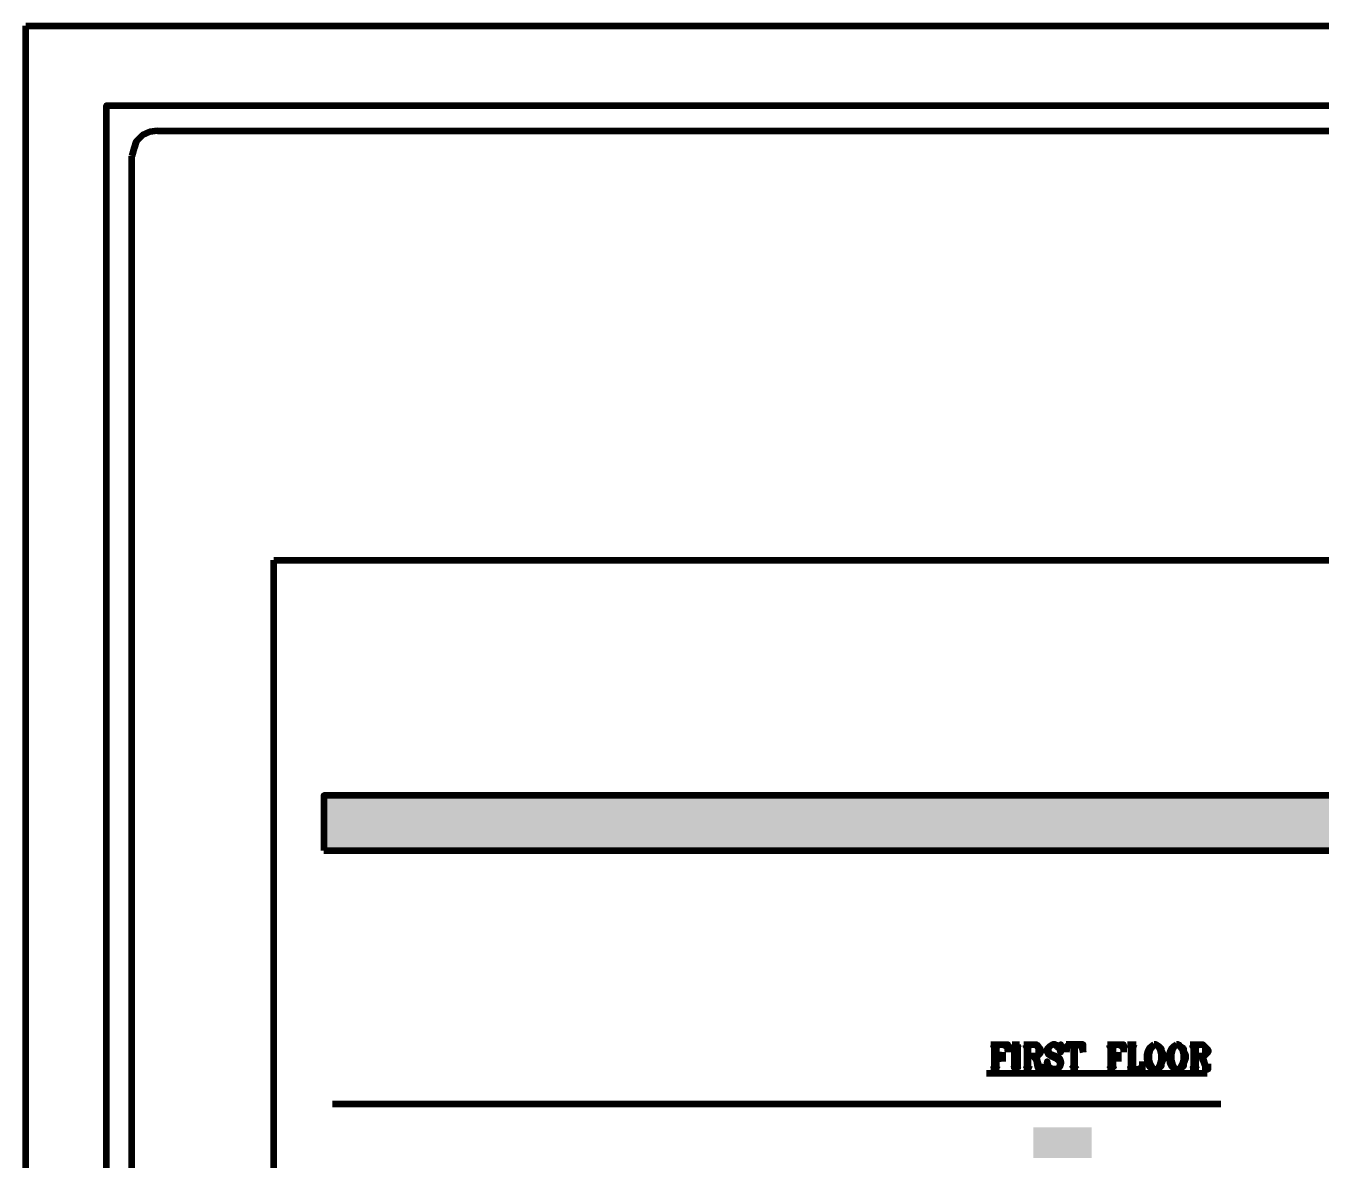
# Model space of a CAD drawing. Header units: inches. Extents: x 16 to 776, y 37 to 575.
# Drawn here: x 15.8 to 219.2, y 396.7 to 574.8 of the extents above; entities that cross this region are included whole.
import ezdxf

# ---------------------------------------------------------------- set-up
doc = ezdxf.new("R2010")
doc.units = ezdxf.units.IN
doc.header["$MEASUREMENT"] = 0
for name, color, linetype, lineweight in [('H', 7, 'CONTINUOUS', 100), ('P', 250, 'CONTINUOUS', 100), ('Text', 250, 'CONTINUOUS', 100)]:
    doc.layers.add(name, color=color, linetype=linetype, lineweight=lineweight)
doc.styles.get("Standard").update_dxf_attribs({"font": 'txt', "width": 0.75})

msp = doc.modelspace()

# ---------------------------------------------------------------- hatches: boundary and pattern name
at = {"layer": 'H', "linetype": 'Continuous'}
for points in [[(62.67, 445.17), (260.5, 445.17), (62.67, 453.83)], [(260.5, 445.17), (62.67, 453.83), (260.5, 453.83)], [(174.17, 396.83), (183.33, 396.83), (174.17, 401.67)], [(183.33, 396.83), (183.33, 401.67), (174.17, 401.67)]]:
    msp.add_hatch(color=7, dxfattribs=at).paths.add_polyline_path(points)

# ---------------------------------------------------------------- linework, layer by layer
at = {"layer": 'P', "color": 0, "linetype": 'Continuous'}
for points in [[(15.83, 574.83), (776, 574.83), (776, 37.33), (15.83, 37.33), (15.83, 574.83)], [(28.5, 49.83), (28.5, 562.33), (763.33, 562.33), (763.33, 49.83), (28.5, 49.83)], [(36.5, 558.33), (35.33, 558.17), (34.17, 557.67), (33.17, 556.67), (32.83, 555.67), (32.5, 554.33)], [(36.5, 558.33), (755.5, 558.33)], [(32.5, 57.67), (32.5, 554.33)], [(54.83, 490.83), (413.33, 490.83), (413.33, 96.17), (54.83, 96.17), (54.83, 490.83)], [(167.5, 414.67), (170.17, 414.67), (170.17, 413.5)], [(167.83, 414.67), (168, 414.33)], [(167.83, 414.67), (168, 414.17)], [(168, 414.67), (168, 410.83)], [(168.17, 414.33), (168.17, 411)], [(168.33, 414.67), (168.33, 410.83)], [(168.5, 414.67), (168.33, 414.17)], [(168.67, 414.67), (168.33, 414.33)], [(169.33, 413), (168.67, 412.83), (169.33, 412.67)], [(169.33, 413.17), (169, 412.83), (169.33, 412.5)], [(169.33, 413.5), (169.17, 412.83), (169.33, 412)], [(169.33, 414.67), (170.17, 414.33)], [(169.33, 413.5), (169.33, 412)], [(169.67, 414.67), (170.17, 414.17)], [(169.83, 414.67), (170.17, 414)], [(170, 414.67), (170.17, 413.5)], [(170.83, 414.67), (172, 414.67)], [(170.83, 414.67), (171.17, 414.33)], [(171.17, 414.67), (171.17, 410.83)], [(171.17, 414.67), (171.17, 414.17)], [(171.33, 414.33), (171.33, 411)], [(171.67, 414.67), (171.67, 410.83)], [(171.67, 414.67), (171.67, 414.17)], [(171.83, 414.67), (171.67, 414.33)], [(172.67, 414.67), (174.67, 414.67), (175, 414.33), (175.17, 414.17), (175.33, 413.83), (175.33, 413.5), (175.17, 413.17), (175, 413), (174.67, 412.83), (173.33, 412.83)], [(172.83, 414.67), (173.17, 414.33)], [(173, 414.67), (173.17, 414.17)], [(173.17, 414.67), (173.17, 410.83)], [(173.33, 414.67), (173.33, 410.83)], [(173.67, 414.67), (173.33, 414.17)], [(173.83, 414.67), (173.33, 414.33)], [(173.33, 414.33), (173.33, 411)], [(174.67, 414.67), (174.83, 414.33), (175, 414), (175, 413.33), (174.83, 413), (174.67, 412.83)], [(175, 414.17), (175.17, 413.83), (175.17, 413.5), (175, 413.17)], [(178.33, 414), (178.5, 414.67), (178.5, 413.5), (178.33, 414), (178, 414.33), (177.67, 414.67), (177.17, 414.67), (176.67, 414.33), (176.33, 414), (176.33, 413.5), (176.5, 413.17), (177, 412.83), (177.83, 412.5), (178.17, 412.17), (178.33, 412), (178.33, 411.33), (178.17, 411)], [(176.67, 414.33), (176.5, 414), (176.5, 413.67), (176.67, 413.33), (177, 413.17), (177.83, 412.83), (178.33, 412.5), (178.5, 412), (178.5, 411.67), (178.33, 411.17), (178.17, 411), (177.67, 410.83), (177.17, 410.83), (176.83, 411), (176.5, 411.33), (176.33, 412), (176.33, 410.83), (176.5, 411.33)], [(176.5, 413.5), (176.67, 413.17), (177, 413), (177.83, 412.67), (178.17, 412.5), (178.33, 412)], [(179.33, 414.67), (179.33, 413.5)], [(182, 413.5), (182, 414.67), (179.33, 414.67)], [(179.5, 414.67), (179.33, 413.5)], [(179.67, 414.67), (179.33, 414)], [(179.83, 414.67), (179.33, 414.17)], [(180.17, 414.67), (179.33, 414.33)], [(180.5, 414.67), (180.5, 410.83)], [(180.67, 414.67), (180.67, 410.83)], [(180.67, 414.33), (180.67, 411)], [(181, 414.67), (182, 414.33)], [(181.5, 414.67), (182, 414.17)], [(181.5, 414.67), (182, 414)], [(181.67, 414.67), (182, 413.5)], [(185.83, 414.67), (188.33, 414.67), (188.33, 413.5)], [(186, 414.67), (186.33, 414.33)], [(186.17, 414.67), (186.33, 414.17)], [(186.33, 414.67), (186.33, 410.83)], [(186.5, 414.33), (186.5, 411)], [(186.67, 414.67), (186.67, 410.83)], [(186.83, 414.67), (186.67, 414.17)], [(187, 414.67), (186.67, 414.33)], [(187.5, 413), (187, 412.83), (187.5, 412.67)], [(187.5, 413.17), (187.33, 412.83), (187.5, 412.5)], [(187.5, 414.67), (188.33, 414.33)], [(187.5, 413.5), (187.5, 412)], [(187.5, 413.5), (187.5, 412.83), (187.5, 412)], [(188, 414.67), (188.33, 414.17)], [(188, 414.67), (188.33, 414)], [(188.33, 414.67), (188.33, 413.5)], [(189, 414.67), (190.33, 414.67)], [(189.17, 414.67), (189.5, 414.33)], [(189.33, 414.67), (189.5, 414.17)], [(189.5, 414.67), (189.5, 410.83)], [(189.67, 414.33), (189.67, 411)], [(189.83, 414.67), (189.83, 410.83)], [(190, 414.67), (189.83, 414.17)], [(190, 414.67), (189.83, 414.33)], [(193.17, 414.67), (192.67, 414.33), (192.33, 414), (192.17, 413.67), (192, 413), (192, 412.5), (192.17, 411.67), (192.33, 411.33), (192.67, 411), (193.17, 410.83), (193.5, 410.83), (194, 411), (194.33, 411.33), (194.33, 411.67), (194.67, 412.5), (194.67, 413), (194.33, 413.67), (194.33, 414), (194, 414.33), (193.5, 414.67), (193.17, 414.67)], [(192.5, 414), (192.33, 413.67), (192.17, 413.17), (192.17, 412.17), (192.33, 411.67), (192.5, 411.33)], [(193.17, 414.67), (192.83, 414.33), (192.5, 413.83), (192.33, 413.17), (192.33, 412.17), (192.5, 411.67), (192.83, 411), (193.17, 410.83)], [(193.5, 410.83), (193.83, 411), (194.17, 411.67), (194.33, 412.17), (194.33, 413.17), (194.17, 413.83), (193.83, 414.33), (193.5, 414.67)], [(194.17, 411.33), (194.33, 411.67), (194.33, 412.17), (194.33, 413.17), (194.33, 413.67), (194.17, 414)], [(196.67, 414.67), (196.17, 414.33), (195.83, 414), (195.67, 413.67), (195.5, 413), (195.5, 412.5), (195.67, 411.67), (195.83, 411.33), (196.17, 411), (196.67, 410.83), (197, 410.83), (197.33, 411), (197.83, 411.33), (197.83, 411.67), (198.17, 412.5), (198.17, 413), (197.83, 413.67), (197.83, 414), (197.33, 414.33), (197, 414.67), (196.67, 414.67)], [(196, 414), (195.83, 413.67), (195.67, 413.17), (195.67, 412.17), (195.83, 411.67), (196, 411.33)], [(196.67, 414.67), (196.33, 414.33), (196, 413.83), (195.83, 413.17), (195.83, 412.17), (196, 411.67), (196.33, 411), (196.67, 410.83)], [(197, 410.83), (197.33, 411), (197.67, 411.67), (197.83, 412.17), (197.83, 413.17), (197.67, 413.83), (197.33, 414.33), (197, 414.67)], [(197.67, 411.33), (197.83, 411.67), (197.83, 412.17), (197.83, 413.17), (197.83, 413.67), (197.67, 414)], [(198.83, 414.67), (200.83, 414.67), (201.17, 414.33), (201.33, 414.17), (201.67, 413.83), (201.67, 413.5), (201.33, 413.17), (201.17, 413), (200.83, 412.83), (199.67, 412.83)], [(199, 414.67), (199.33, 414.33)], [(199.17, 414.67), (199.33, 414.17)], [(199.33, 414.67), (199.33, 410.83)], [(199.5, 414.33), (199.5, 411)], [(199.67, 414.67), (199.67, 410.83)], [(199.83, 414.67), (199.67, 414.17)], [(200, 414.67), (199.67, 414.33)], [(200.83, 414.67), (201.17, 414.33), (201.17, 414), (201.17, 413.33), (201.17, 413), (200.83, 412.83)], [(201.17, 414.17), (201.33, 413.83), (201.33, 413.5), (201.17, 413.17)], [(168, 411.17), (167.83, 410.83)], [(168, 411), (167.83, 410.83)], [(168.33, 412.83), (169.33, 412.83)], [(168.33, 411.17), (168.5, 410.83)], [(168.33, 411), (168.67, 410.83)], [(171.17, 411), (170.83, 410.83)], [(171.17, 411.17), (171.17, 410.83)], [(171.67, 411.17), (171.67, 410.83)], [(171.67, 411), (171.83, 410.83)], [(173.17, 411), (172.83, 410.83)], [(173.17, 411.17), (173, 410.83)], [(173.33, 411.17), (173.67, 410.83)], [(173.33, 411), (173.83, 410.83)], [(174.17, 412.83), (174.33, 412.67), (174.67, 412.17), (174.83, 411.17), (175, 410.83), (175.33, 410.83), (175.5, 411.17), (175.5, 411.67)], [(174.33, 412.67), (174.67, 412.5), (175, 411.33), (175.17, 411.17), (175.33, 411.17), (175.5, 411.33)], [(174.83, 411.67), (175, 411.17), (175.17, 411), (175.33, 411)], [(180.5, 411.17), (180.17, 410.83)], [(180.5, 411), (180.17, 410.83)], [(180.67, 411.17), (181, 410.83)], [(180.67, 411), (181, 410.83)], [(186.33, 411), (186, 410.83)], [(186.33, 411.17), (186.17, 410.83)], [(186.67, 412.83), (187.5, 412.83)], [(186.67, 411.17), (186.83, 410.83)], [(186.67, 411), (187, 410.83)], [(189, 410.83), (191.33, 410.83), (191.33, 412)], [(189.5, 411), (189.17, 410.83)], [(189.5, 411.17), (189.33, 410.83)], [(189.83, 411.17), (190, 410.83)], [(189.83, 411), (190, 410.83)], [(190.5, 410.83), (191.33, 411)], [(191, 410.83), (191.33, 411.33)], [(191, 410.83), (191.33, 411.17)], [(191.33, 410.83), (191.33, 412)], [(199.33, 411), (199, 410.83)], [(199.33, 411.17), (199.17, 410.83)], [(199.67, 411.17), (199.83, 410.83)], [(199.67, 411), (200, 410.83)], [(200.33, 412.83), (200.67, 412.67), (200.83, 412.17), (201.17, 411.17), (201.17, 410.83), (201.67, 410.83), (201.67, 411.17), (201.67, 411.67)], [(200.67, 412.67), (200.83, 412.5), (201.17, 411.33), (201.33, 411.17), (201.67, 411.17), (201.67, 411.33)], [(201.17, 411.67), (201.17, 411.17), (201.33, 411), (201.67, 411)], [(166.83, 410.17), (201.5, 410.17)], [(167.5, 410.83), (168.83, 410.83)], [(170.83, 410.83), (172, 410.83)], [(172.67, 410.83), (173.83, 410.83)], [(180, 410.83), (181.17, 410.83)], [(185.83, 410.83), (187, 410.83)], [(198.83, 410.83), (200.17, 410.83)], [(203.67, 405.33), (64, 405.33)]]:
    msp.add_lwpolyline(points, dxfattribs=at)
at = {"layer": 'P', "color": 7, "linetype": 'Continuous'}
msp.add_lwpolyline([(62.67, 445.17), (260.5, 445.17), (260.5, 453.83), (62.67, 453.83), (62.67, 445.17)], dxfattribs=at)

# ---------------------------------------------------------------- texts
at = {"layer": 'Text', "color": 7, "linetype": 'Continuous', "attachment_point": 4}
for insert, char_height in [((62.83, 452.67), 5.8333), ((67.5, 452.67), 5.8333), ((71.67, 452.67), 5.8333), ((75.5, 452.67), 5.8333), ((79.83, 452.67), 5.8333), ((84.33, 452.67), 5.8333), ((86, 452.67), 5.8333), ((90.33, 452.67), 5.8333), ((95, 452.67), 5.8333), ((99.5, 452.67), 5.8333), ((103.83, 452.67), 5.8333), ((108.33, 452.67), 5.8333), ((113, 452.67), 5.8333), ((116.5, 452.67), 5.8333), ((120.67, 452.67), 5.8333), ((122.5, 452.67), 5.8333), ((126.33, 452.67), 5.8333), ((131.33, 452.67), 5.8333), ((135.83, 452.67), 5.8333), ((137.67, 452.67), 5.8333), ((146, 452.67), 5.8333), ((150.33, 452.67), 5.8333), ((152, 452.67), 5.8333), ((156.5, 452.67), 5.8333), ((161.67, 452.67), 5.8333), ((166.17, 452.67), 5.8333), ((170.67, 452.67), 5.8333), ((175, 452.67), 5.8333), ((179.67, 452.67), 5.8333), ((183.5, 452.67), 5.8333), ((185.17, 452.67), 5.8333), ((190.17, 452.67), 5.8333), ((194.67, 452.67), 5.8333), ((199, 452.67), 5.8333), ((200.67, 452.67), 5.8333), ((204.5, 452.67), 5.8333), ((209.5, 452.67), 5.8333), ((211.33, 452.67), 5.8333), ((213, 452.67), 5.8333), ((217.67, 452.67), 5.8333), ((174.33, 400.83), 3.3333), ((177, 400.83), 3.3333), ((179.5, 400.83), 3.3333)]:
    msp.add_mtext('{\\fCIDFont+ F6|b0|i0|c1|p15;}', dxfattribs=dict(at, insert=insert, char_height=char_height))

doc.saveas('drawing.dxf')
